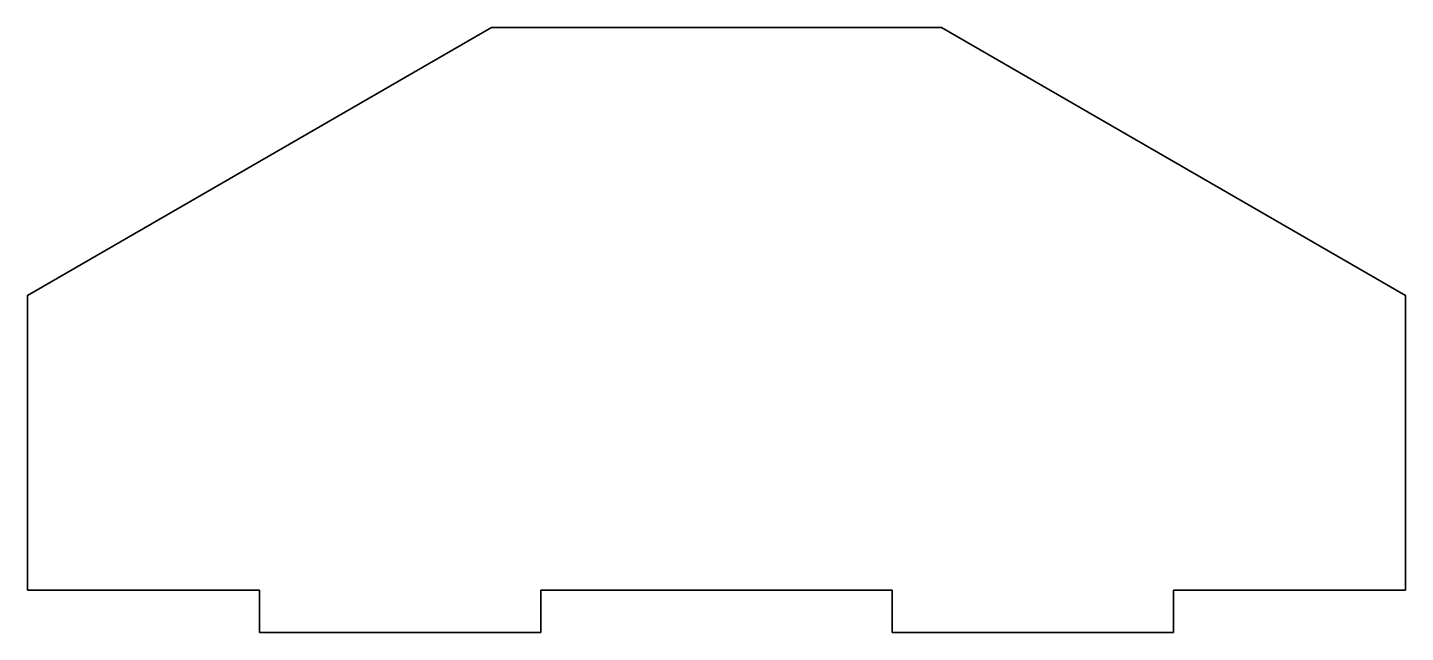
# Model space of a CAD drawing. Header units: millimetres. Extents: x -49 to 49, y -23 to 20.
import ezdxf

# ---------------------------------------------------------------- set-up
doc = ezdxf.new("R2010")
doc.units = ezdxf.units.MM
doc.layers.get('0').update_dxf_attribs({"linetype": 'CONTINUOUS'})

msp = doc.modelspace()

# ---------------------------------------------------------------- linework, layer by layer
for points in [[(12.5, -20), (12.5, -23), (32.5, -23), (32.5, -20), (49, -20), (49, 0.947), (16, 20), (-16, 20), (-49, 0.947), (-49, -20), (-32.5, -20), (-32.5, -23), (-12.5, -23), (-12.5, -20)], [(12.5, -20), (-12.5, -20), (-12.5, -23), (-32.5, -23), (-32.5, -20), (-49, -20), (-49, 0.947), (-16, 20), (16, 20), (49, 0.947), (49, -20), (32.5, -20), (32.5, -23), (12.5, -23)]]:
    msp.add_lwpolyline(points, close=True)

doc.saveas('drawing.dxf')
